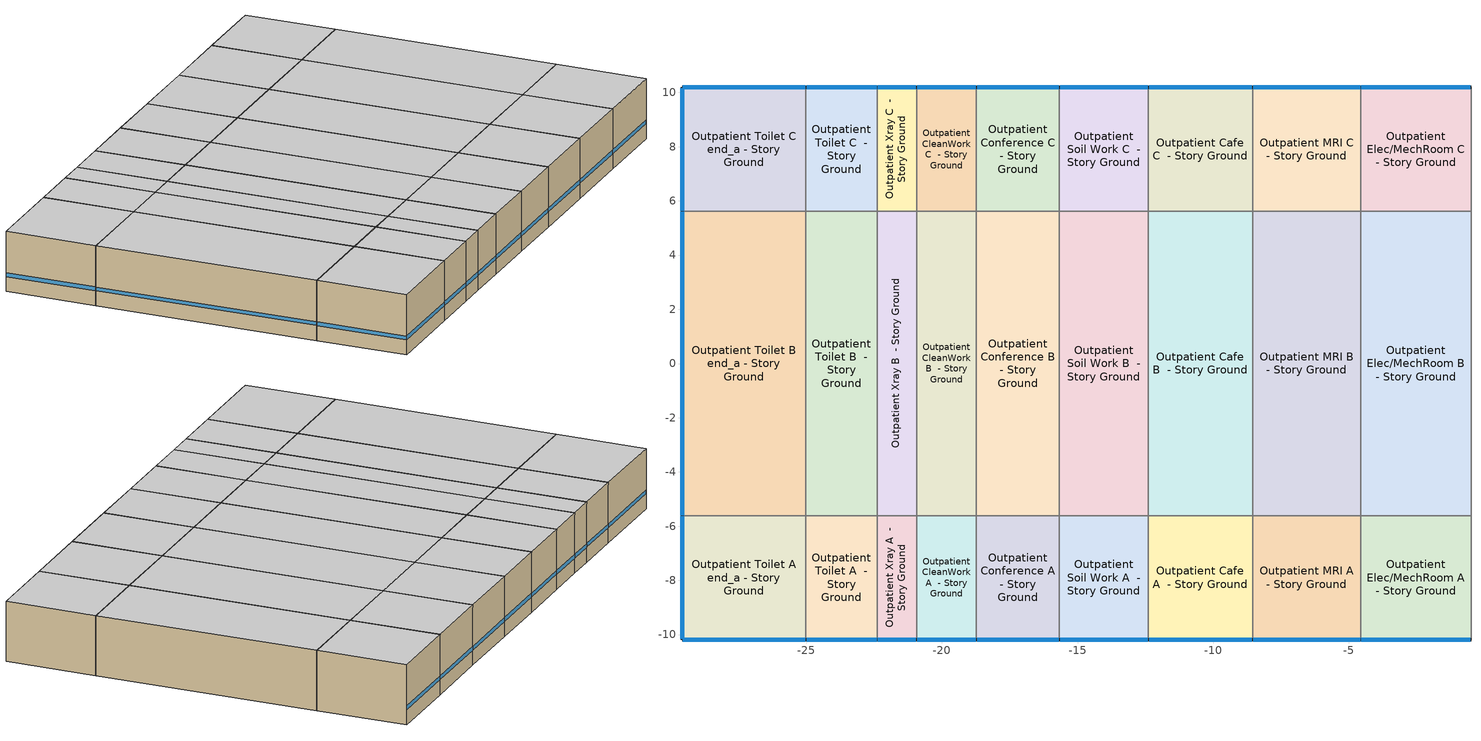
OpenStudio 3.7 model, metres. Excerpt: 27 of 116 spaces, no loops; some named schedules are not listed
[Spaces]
Outpatient Toilet A end_a - Story Ground
 floor ground (Foundation F 126 Perim 914 Area 209): -29.59,-10.19 -29.59,-5.62 -25.02,-5.62 -25.02,-10.19 z0
 wall outside: -29.59,-5.62 -29.59,-10.19 -25.02,-10.19 z0:3.05
 wall to Outpatient Toilet B end_a - Story Ground: -25.02,-5.62 -29.59,-5.62 z0:3.05
 wall to Outpatient Toilet A  - Story Ground: -25.02,-10.19 -25.02,-5.62 z0:3.05
 window (Window U-0.5 SHGC 0.27): -29.57,-10.19 -25.04,-10.19 / -29.59,-5.64 -29.59,-10.16 z0.76:0.95
 ceiling adiabatic (Typical Interior Ceiling): -25.02,-10.19 -25.02,-5.62 -29.59,-5.62 -29.59,-10.19 z3.05
Outpatient Toilet B end_a - Story Ground
 floor ground (Foundation F 126 Perim 1123 Area 5135): -29.59,-5.62 -29.59,5.62 -25.02,5.62 -25.02,-5.62 z0
 wall outside: -29.59,5.62 -29.59,-5.62 z0:3.05
 wall to Outpatient Toilet C end_a - Story Ground: -25.02,5.62 -29.59,5.62 z0:3.05
 wall to Outpatient Toilet B  - Story Ground: -25.02,-5.62 -25.02,5.62 z0:3.05
 window (Window U-0.5 SHGC 0.27): -29.59,5.59 -29.59,-5.59 z0.76:0.95
 ceiling adiabatic (Typical Interior Ceiling): -25.02,-5.62 -25.02,5.62 -29.59,5.62 -29.59,-5.62 z3.05
Outpatient Toilet C end_a - Story Ground
 floor ground (Foundation F 126 Perim 914 Area 209): -29.59,5.62 -29.59,10.19 -25.02,10.19 -25.02,5.62 z0
 wall outside: -25.02,10.19 -29.59,10.19 -29.59,5.62 z0:3.05
 wall to Outpatient Toilet C  - Story Ground: -25.02,5.62 -25.02,10.19 z0:3.05
 window (Window U-0.5 SHGC 0.27): -29.59,10.16 -29.59,5.64 / -25.04,10.19 -29.57,10.19 z0.76:0.95
 ceiling adiabatic (Typical Interior Ceiling): -25.02,5.62 -25.02,10.19 -29.59,10.19 -29.59,5.62 z3.05
Outpatient Toilet A  - Story Ground
 floor ground (Foundation F 126 Perim 263 Area 1202): -25.02,-10.19 -25.02,-5.62 -22.39,-5.62 -22.39,-10.19 z0
 wall outside: -25.02,-10.19 -22.39,-10.19 z0:3.05
 wall to Outpatient Toilet B  - Story Ground: -22.39,-5.62 -25.02,-5.62 z0:3.05
 wall to Outpatient Xray A  - Story Ground: -22.39,-10.19 -22.39,-5.62 z0:3.05
 window (Window U-0.5 SHGC 0.27): -24.99,-10.19 -22.41,-10.19 z0.76:0.95
 ceiling adiabatic (Typical Interior Ceiling): -22.39,-10.19 -22.39,-5.62 -25.02,-5.62 -25.02,-10.19 z3.05
Outpatient Toilet B  - Story Ground
 floor ground (Foundation F 126 Perim 0 Area 2953): -25.02,-5.62 -25.02,5.62 -22.39,5.62 -22.39,-5.62 z0
 wall to Outpatient Toilet C  - Story Ground: -22.39,5.62 -25.02,5.62 z0:3.05
 wall to Outpatient Xray B  - Story Ground: -22.39,-5.62 -22.39,5.62 z0:3.05
 ceiling adiabatic (Typical Interior Ceiling): -22.39,-5.62 -22.39,5.62 -25.02,5.62 -25.02,-5.62 z3.05
Outpatient Toilet C  - Story Ground
 floor ground (Foundation F 126 Perim 263 Area 1202): -25.02,5.62 -25.02,10.19 -22.39,10.19 -22.39,5.62 z0
 wall outside: -22.39,10.19 -25.02,10.19 z0:3.05
 wall to Outpatient Xray C  - Story Ground: -22.39,5.62 -22.39,10.19 z0:3.05
 window (Window U-0.5 SHGC 0.27): -22.41,10.19 -24.99,10.19 z0.76:0.95
 ceiling adiabatic (Typical Interior Ceiling): -22.39,5.62 -22.39,10.19 -25.02,10.19 -25.02,5.62 z3.05
Outpatient Xray A  - Story Ground
 floor ground (Foundation F 126 Perim 146 Area 665): -22.39,-10.19 -22.39,-5.62 -20.93,-5.62 -20.93,-10.19 z0
 wall outside: -22.39,-10.19 -20.93,-10.19 z0:3.05
 wall to Outpatient Xray B  - Story Ground: -20.93,-5.62 -22.39,-5.62 z0:3.05
 wall to Outpatient CleanWork A  - Story Ground: -20.93,-10.19 -20.93,-5.62 z0:3.05
 window (Window U-0.5 SHGC 0.27): -22.36,-10.19 -20.96,-10.19 z0.76:0.95
 ceiling adiabatic (Typical Interior Ceiling): -20.93,-10.19 -20.93,-5.62 -22.39,-5.62 -22.39,-10.19 z3.05
Outpatient Xray B  - Story Ground
 floor ground (Foundation F 126 Perim 0 Area 1634): -22.39,-5.62 -22.39,5.62 -20.93,5.62 -20.93,-5.62 z0
 wall to Outpatient Xray C  - Story Ground: -20.93,5.62 -22.39,5.62 z0:3.05
 wall to Outpatient CleanWork B  - Story Ground: -20.93,-5.62 -20.93,5.62 z0:3.05
 ceiling adiabatic (Typical Interior Ceiling): -20.93,-5.62 -20.93,5.62 -22.39,5.62 -22.39,-5.62 z3.05
Outpatient Xray C  - Story Ground
 floor ground (Foundation F 126 Perim 146 Area 665): -22.39,5.62 -22.39,10.19 -20.93,10.19 -20.93,5.62 z0
 wall outside: -20.93,10.19 -22.39,10.19 z0:3.05
 wall to Outpatient CleanWork C  - Story Ground: -20.93,5.62 -20.93,10.19 z0:3.05
 window (Window U-0.5 SHGC 0.27): -20.96,10.19 -22.36,10.19 z0.76:0.95
 ceiling adiabatic (Typical Interior Ceiling): -20.93,5.62 -20.93,10.19 -22.39,10.19 -22.39,5.62 z3.05
Outpatient CleanWork A  - Story Ground
 floor ground (Foundation F 126 Perim 22 Area 1007): -20.93,-10.19 -20.93,-5.62 -18.73,-5.62 -18.73,-10.19 z0
 wall outside: -20.93,-10.19 -18.73,-10.19 z0:3.05
 wall to Outpatient CleanWork B  - Story Ground: -18.73,-5.62 -20.93,-5.62 z0:3.05
 wall to Outpatient Conference A  - Story Ground: -18.73,-10.19 -18.73,-5.62 z0:3.05
 window (Window U-0.5 SHGC 0.27): -20.91,-10.19 -18.76,-10.19 z0.76:0.95
 ceiling adiabatic (Typical Interior Ceiling): -18.73,-10.19 -18.73,-5.62 -20.93,-5.62 -20.93,-10.19 z3.05
Outpatient CleanWork B  - Story Ground
 floor ground (Foundation F 126 Perim 0 Area 2473): -20.93,-5.62 -20.93,5.62 -18.73,5.62 -18.73,-5.62 z0
 wall to Outpatient CleanWork C  - Story Ground: -18.73,5.62 -20.93,5.62 z0:3.05
 wall to Outpatient Conference B  - Story Ground: -18.73,-5.62 -18.73,5.62 z0:3.05
 ceiling adiabatic (Typical Interior Ceiling): -18.73,-5.62 -18.73,5.62 -20.93,5.62 -20.93,-5.62 z3.05
Outpatient CleanWork C  - Story Ground
 floor ground (Foundation F 126 Perim 22 Area 1007): -20.93,5.62 -20.93,10.19 -18.73,10.19 -18.73,5.62 z0
 wall outside: -18.73,10.19 -20.93,10.19 z0:3.05
 wall to Outpatient Conference C  - Story Ground: -18.73,5.62 -18.73,10.19 z0:3.05
 window (Window U-0.5 SHGC 0.27): -18.76,10.19 -20.91,10.19 z0.76:0.95
 ceiling adiabatic (Typical Interior Ceiling): -18.73,5.62 -18.73,10.19 -20.93,10.19 -20.93,5.62 z3.05
Outpatient Conference A  - Story Ground
 floor ground (Foundation F 126 Perim 306 Area 1399): -18.73,-10.19 -18.73,-5.62 -15.67,-5.62 -15.67,-10.19 z0
 wall outside: -18.73,-10.19 -15.67,-10.19 z0:3.05
 wall to Outpatient Conference B  - Story Ground: -15.67,-5.62 -18.73,-5.62 z0:3.05
 wall to Outpatient Soil Work A  - Story Ground: -15.67,-10.19 -15.67,-5.62 z0:3.05
 window (Window U-0.5 SHGC 0.27): -18.71,-10.19 -15.7,-10.19 z0.76:0.95
 ceiling adiabatic (Typical Interior Ceiling): -15.67,-10.19 -15.67,-5.62 -18.73,-5.62 -18.73,-10.19 z3.05
Outpatient Conference B  - Story Ground
 floor ground (Foundation F 126 Perim 0 Area 3436): -18.73,-5.62 -18.73,5.62 -15.67,5.62 -15.67,-5.62 z0
 wall to Outpatient Conference C  - Story Ground: -15.67,5.62 -18.73,5.62 z0:3.05
 wall to Outpatient Soil Work B  - Story Ground: -15.67,-5.62 -15.67,5.62 z0:3.05
 ceiling adiabatic (Typical Interior Ceiling): -15.67,-5.62 -15.67,5.62 -18.73,5.62 -18.73,-5.62 z3.05
Outpatient Conference C  - Story Ground
 floor ground (Foundation F 126 Perim 306 Area 1399): -18.73,5.62 -18.73,10.19 -15.67,10.19 -15.67,5.62 z0
 wall outside: -15.67,10.19 -18.73,10.19 z0:3.05
 wall to Outpatient Soil Work C  - Story Ground: -15.67,5.62 -15.67,10.19 z0:3.05
 window (Window U-0.5 SHGC 0.27): -15.7,10.19 -18.71,10.19 z0.76:0.95
 ceiling adiabatic (Typical Interior Ceiling): -15.67,5.62 -15.67,10.19 -18.73,10.19 -18.73,5.62 z3.05
Outpatient Soil Work A  - Story Ground
 floor ground (Foundation F 126 Perim 328 Area 1501): -15.67,-10.19 -15.67,-5.62 -12.39,-5.62 -12.39,-10.19 z0
 wall outside: -15.67,-10.19 -12.39,-10.19 z0:3.05
 wall to Outpatient Soil Work B  - Story Ground: -12.39,-5.62 -15.67,-5.62 z0:3.05
 wall to Outpatient Cafe A  - Story Ground: -12.39,-10.19 -12.39,-5.62 z0:3.05
 window (Window U-0.5 SHGC 0.27): -15.65,-10.19 -12.41,-10.19 z0.76:0.95
 ceiling adiabatic (Typical Interior Ceiling): -12.39,-10.19 -12.39,-5.62 -15.67,-5.62 -15.67,-10.19 z3.05
Outpatient Soil Work B  - Story Ground
 floor ground (Foundation F 126 Perim 0 Area 3688): -15.67,-5.62 -15.67,5.62 -12.39,5.62 -12.39,-5.62 z0
 wall to Outpatient Soil Work C  - Story Ground: -12.39,5.62 -15.67,5.62 z0:3.05
 wall to Outpatient Cafe B  - Story Ground: -12.39,-5.62 -12.39,5.62 z0:3.05
 ceiling adiabatic (Typical Interior Ceiling): -12.39,-5.62 -12.39,5.62 -15.67,5.62 -15.67,-5.62 z3.05
Outpatient Soil Work C  - Story Ground
 floor ground (Foundation F 126 Perim 328 Area 1501): -15.67,5.62 -15.67,10.19 -12.39,10.19 -12.39,5.62 z0
 wall outside: -12.39,10.19 -15.67,10.19 z0:3.05
 wall to Outpatient Cafe C  - Story Ground: -12.39,5.62 -12.39,10.19 z0:3.05
 window (Window U-0.5 SHGC 0.27): -12.41,10.19 -15.65,10.19 z0.76:0.95
 ceiling adiabatic (Typical Interior Ceiling): -12.39,5.62 -12.39,10.19 -15.67,10.19 -15.67,5.62 z3.05
Outpatient Cafe A  - Story Ground
 floor ground (Foundation F 126 Perim 384 Area 1757): -12.39,-10.19 -12.39,-5.62 -8.54,-5.62 -8.54,-10.19 z0
 wall outside: -12.39,-10.19 -8.54,-10.19 z0:3.05
 wall to Outpatient Cafe B  - Story Ground: -8.54,-5.62 -12.39,-5.62 z0:3.05
 wall to Outpatient MRI A  - Story Ground: -8.54,-10.19 -8.54,-5.62 z0:3.05
 window (Window U-0.5 SHGC 0.27): -12.36,-10.19 -8.57,-10.19 z0.76:0.95
 ceiling adiabatic (Typical Interior Ceiling): -8.54,-10.19 -8.54,-5.62 -12.39,-5.62 -12.39,-10.19 z3.05
Outpatient Cafe B  - Story Ground
 floor ground (Foundation F 126 Perim 0 Area 4316): -12.39,-5.62 -12.39,5.62 -8.54,5.62 -8.54,-5.62 z0
 wall to Outpatient Cafe C  - Story Ground: -8.54,5.62 -12.39,5.62 z0:3.05
 wall to Outpatient MRI B  - Story Ground: -8.54,-5.62 -8.54,5.62 z0:3.05
 ceiling adiabatic (Typical Interior Ceiling): -8.54,-5.62 -8.54,5.62 -12.39,5.62 -12.39,-5.62 z3.05
Outpatient Cafe C  - Story Ground
 floor ground (Foundation F 126 Perim 384 Area 1757): -12.39,5.62 -12.39,10.19 -8.54,10.19 -8.54,5.62 z0
 wall outside: -8.54,10.19 -12.39,10.19 z0:3.05
 wall to Outpatient MRI C  - Story Ground: -8.54,5.62 -8.54,10.19 z0:3.05
 window (Window U-0.5 SHGC 0.27): -8.57,10.19 -12.36,10.19 z0.76:0.95
 ceiling adiabatic (Typical Interior Ceiling): -8.54,5.62 -8.54,10.19 -12.39,10.19 -12.39,5.62 z3.05
Outpatient MRI A  - Story Ground
 floor ground (Foundation F 126 Perim 399 Area 1825): -8.54,-10.19 -8.54,-5.62 -4.55,-5.62 -4.55,-10.19 z0
 wall outside: -8.54,-10.19 -4.55,-10.19 z0:3.05
 wall to Outpatient MRI B  - Story Ground: -4.55,-5.62 -8.54,-5.62 z0:3.05
 wall to Outpatient Elec/MechRoom A  - Story Ground: -4.55,-10.19 -4.55,-5.62 z0:3.05
 window (Window U-0.5 SHGC 0.27): -8.52,-10.19 -4.58,-10.19 z0.76:0.95
 ceiling adiabatic (Typical Interior Ceiling): -4.55,-10.19 -4.55,-5.62 -8.54,-5.62 -8.54,-10.19 z3.05
Outpatient MRI B  - Story Ground
 floor ground (Foundation F 126 Perim 0 Area 4484): -8.54,-5.62 -8.54,5.62 -4.55,5.62 -4.55,-5.62 z0
 wall to Outpatient MRI C  - Story Ground: -4.55,5.62 -8.54,5.62 z0:3.05
 wall to Outpatient Elec/MechRoom B  - Story Ground: -4.55,-5.62 -4.55,5.62 z0:3.05
 ceiling adiabatic (Typical Interior Ceiling): -4.55,-5.62 -4.55,5.62 -8.54,5.62 -8.54,-5.62 z3.05
Outpatient MRI C  - Story Ground
 floor ground (Foundation F 126 Perim 399 Area 1825): -8.54,5.62 -8.54,10.19 -4.55,10.19 -4.55,5.62 z0
 wall outside: -4.55,10.19 -8.54,10.19 z0:3.05
 wall to Outpatient Elec/MechRoom C  - Story Ground: -4.55,5.62 -4.55,10.19 z0:3.05
 window (Window U-0.5 SHGC 0.27): -4.58,10.19 -8.52,10.19 z0.76:0.95
 ceiling adiabatic (Typical Interior Ceiling): -4.55,5.62 -4.55,10.19 -8.54,10.19 -8.54,5.62 z3.05
Outpatient Elec/MechRoom A  - Story Ground
 floor ground (Foundation F 126 Perim 407 Area 186): -4.55,-10.19 -4.55,-5.62 -0.48,-5.62 -0.48,-10.19 z0
 wall outside: -4.55,-10.19 -0.48,-10.19 z0:3.05
 wall to Outpatient Elec/MechRoom B  - Story Ground: -0.48,-5.62 -4.55,-5.62 z0:3.05
 wall to Outpatient PreOp A  - Story Ground: -0.48,-10.19 -0.48,-5.62 z0:3.05
 window (Window U-0.5 SHGC 0.27): -4.53,-10.19 -0.51,-10.19 z0.76:0.95
 ceiling adiabatic (Typical Interior Ceiling): -0.48,-10.19 -0.48,-5.62 -4.55,-5.62 -4.55,-10.19 z3.05
Outpatient Elec/MechRoom B  - Story Ground
 floor ground (Foundation F 126 Perim 0 Area 4568): -4.55,-5.62 -4.55,5.62 -0.48,5.62 -0.48,-5.62 z0
 wall to Outpatient Elec/MechRoom C  - Story Ground: -0.48,5.62 -4.55,5.62 z0:3.05
 wall to Outpatient PreOp B  - Story Ground: -0.48,-5.62 -0.48,5.62 z0:3.05
 ceiling adiabatic (Typical Interior Ceiling): -0.48,-5.62 -0.48,5.62 -4.55,5.62 -4.55,-5.62 z3.05
Outpatient Elec/MechRoom C  - Story Ground
 floor ground (Foundation F 126 Perim 407 Area 186): -4.55,5.62 -4.55,10.19 -0.48,10.19 -0.48,5.62 z0
 wall outside: -0.48,10.19 -4.55,10.19 z0:3.05
 wall to Outpatient PreOp C  - Story Ground: -0.48,5.62 -0.48,10.19 z0:3.05
 window (Window U-0.5 SHGC 0.27): -0.51,10.19 -4.53,10.19 z0.76:0.95
 ceiling adiabatic (Typical Interior Ceiling): -0.48,5.62 -0.48,10.19 -4.55,10.19 -4.55,5.62 z3.05
[Site]
Northeast Philadelph: Latitude {deg}=40.08; Longitude {deg}=-75.01; Time Zone {hr}=-5; Elevation {m}=36; Terrain=City
[Site:WaterMainsTemperature]
Calculation Method=Correlation; Annual Average Outdoor Air Temperature {C}=14.165; Maximum Difference In Monthly Average Outdoor Air Temperatures {deltaC}=25.99
[SizingPeriod:DesignDay] Daily Dry-Bulb Temperature Range {deltaC}=10.2; Barometric Pressure {Pa}=100893; Wind Speed {m/s}=4.3; Wind Direction {deg}=280; Rain Indicator=No; Snow Indicator=No; Day of Month=21; Month=7; Day Type=SummerDesignDay; Daylight Saving Time Indicator=No; Dry-Bulb Temperature Range Modifier Type=DefaultMultipliers; Solar Model Indicator=ASHRAETau; ASHRAE Clear Sky Optical Depth for Beam Irradiance=0.453; ASHRAE Clear Sky Optical Depth for Diffuse Irradiance=2.129
Name | Maximum Dry-Bulb Temperature {C} | Humidity Condition Type | Wetbulb or DewPoint at Maximum Dry-Bulb {C}
Northeast Philadelph Ann Clg .4% Condns DB=>MWB 1 | 34 | Wetbulb | 24.1
Northeast Philadelph Ann Clg .4% Condns WB=>MDB 1 | 31.5 | Wetbulb | 25.8
Northeast Philadelph Ann Clg 1% Condns DB=>MWB 1 | 32.6 | Wetbulb | 23.4
Northeast Philadelph Ann Clg 2% Condns DP=>MDB 1 | 26.8 | Dewpoint | 22.5
[ClimateZones]
Climate Zone Institution Name 1=ASHRAE; Climate Zone Document Name 1=ANSI/ASHRAE Standard 169; Climate Zone Document Year 1=2006; Climate Zone Value 1=ASHRAE 169-2013-4A; Climate Zone Institution Name 2=CEC; Climate Zone Document Name 2=California Climate Zone Descriptions; Climate Zone Document Year 2=1995
[Building]
ComStock 90.1-2004|Outpatient: North Axis {deg}=45; Default Construction Set=ComStock 90.1-2004 - Outpatient - ASHRAE 169-2013-4A; Default Schedule Set=Building Default Schedule Set; Standards Building Type=Outpatient
[Site:GroundTemperature:FCfactorMethod]
January Ground Temperature {C}=14; February Ground Temperature {C}=7.3; March Ground Temperature {C}=3.3; April Ground Temperature {C}=1.2; May Ground Temperature {C}=-0.2; June Ground Temperature {C}=5.6; July Ground Temperature {C}=10.9; August Ground Temperature {C}=16.1; September Ground Temperature {C}=21.7; October Ground Temperature {C}=25; November Ground Temperature {C}=24.8; December Ground Temperature {C}=19.9
[Construction:FfactorGroundFloor] F-Factor {W/m-K}=1.26344
Name | Area {m2} | PerimeterExposed {m}
Foundation F 126 Perim 22 Area 1007 | 10.0681 | 2.20212
Foundation F 126 Perim 407 Area 186 | 18.5954 | 4.06724
Foundation F 126 Perim 399 Area 1825 | 18.2542 | 3.99262
Foundation F 126 Perim 0 Area 4484 | 44.8387 | 0
Foundation F 126 Perim 384 Area 1757 | 17.5718 | 3.84336
Foundation F 126 Perim 306 Area 1399 | 13.9892 | 3.05976
Foundation F 126 Perim 0 Area 3688 | 36.8767 | 0
Foundation F 126 Perim 0 Area 4568 | 45.6768 | 0
Foundation F 126 Perim 914 Area 209 | 20.9032 | 9.144
Foundation F 126 Perim 1123 Area 5135 | 51.3454 | 11.2304
Foundation F 126 Perim 0 Area 2953 | 29.5319 | 0
Foundation F 126 Perim 263 Area 1202 | 12.0227 | 2.62963
Foundation F 126 Perim 0 Area 1634 | 16.3431 | 0
Foundation F 126 Perim 328 Area 1501 | 15.0128 | 3.28365
Foundation F 126 Perim 146 Area 665 | 6.65341 | 1.45525
Foundation F 126 Perim 0 Area 4316 | 43.1625 | 0
Foundation F 126 Perim 0 Area 3436 | 34.3624 | 0
Foundation F 126 Perim 0 Area 2473 | 24.7307 | 0
[DefaultConstructionSet]
ComStock 90.1-2004 - Outpatient - ASHRAE 169-2013-4A: Default Exterior Surface Constructions=Default Surface Constructions 1; Default Interior Surface Constructions=Default Surface Constructions 2; Default Ground Contact Surface Constructions=Default Surface Constructions 3; Default Exterior SubSurface Constructions=Default Sub Surface Constructions 1; Default Interior SubSurface Constructions=Default Sub Surface Constructions 2; Interior Partition Construction=Typical Interior Partition
[DefaultSurfaceConstructions]
Name | Floor Construction | Wall Construction | Roof Ceiling Construction
Default Surface Constructions 1 | Typical Insulated Exterior Mass Floor R-9.35 | Typical Insulated Exterior Mass Wall R-6.62 | Typical IEAD Roof R-15.87
Default Surface Constructions 2 | Typical Interior Floor | Typical Interior Wall | Typical Interior Ceiling
Default Surface Constructions 3 | Typical Insulated Carpeted 6in Slab Floor | Typical Insulated Basement Mass Wall
[Construction]
Typical Insulated Exterior Mass Floor R-9.35: Typical Insulation R-6.78, 4 in. Normalweight Concrete Floor, Typical Carpet Pad
Typical IEAD Roof R-15.87: Roof Membrane, Typical Insulation R-14.76, Metal Roof Surface
Typical Interior Floor: 100mm Normalweight concrete floor, CP02 CARPET PAD
Typical Interior Wall: G01 13mm gypsum board, G01 13mm gypsum board
Typical Interior Ceiling: CP02 CARPET PAD, 100mm Normalweight concrete floor
Typical Insulated Carpeted 6in Slab Floor: 6 in. Normalweight Concrete Floor, Typical Carpet Pad
Typical Insulated Basement Mass Wall: 8 in. Concrete Block Basement Wall
U 0.57 SHGC 0.39 Dbl Ref-D Clr 6mm/6mm Air: REF D CLEAR 6MM, AIR 6MM, CLEAR 6MM
Typical Insulated Metal Door R-1.43: F08 Metal surface, Typical Insulation R-0.58
Typical Overhead Door R-0.86: Typical Insulation R-0.01
U 1.17 SHGC 0.49 Simple Glazing Skylight U-1.17 SHGC 0.39: U 1.17 SHGC 0.49 Simple Glazing U-1.17 SHGC 0.39
Typical Interior Window: Clear 3mm
Typical Interior Door; Typical Interior Partition: G05 25mm wood
Typical Insulated Exterior Mass Wall R-6.62: 1IN Stucco, 8IN CONCRETE HW RefBldg, Typical Insulation R-4.23, 1/2IN Gypsum
InteriorFurnishings 1: Std Wood 6inch 1
Window U-0.5 SHGC 0.27: Simple Glazing Double - LowE - Tinted/Reflective - Thermally Broken Aluminum
[Material:NoMass] Roughness=Smooth; Thermal Absorptance=0.9; Solar Absorptance=0.7
Name | Thermal Resistance {m2-K/W} | Visible Absorptance
Typical Insulation R-6.78 | 1.19347 | 0.7
Typical Carpet Pad; CP02 CARPET PAD | 0.21648 | 0.8
Typical Insulation R-14.76 | 2.59864 | 0.7
Typical Insulation R-0.58 | 0.101875 | 0.7
Typical Insulation R-0.01 | 0.001 | 0.7
Typical Insulation R-4.23 | 0.745657 | 0.7
[Material] Thermal Absorptance=0.9
Name | Roughness | Thickness {m} | Conductivity {W/m-K} | Density {kg/m3} | Specific Heat {J/kg-K} | Solar Absorptance | Visible Absorptance
4 in. Normalweight Concrete Floor | MediumRough | 0.1016 | 2.31 | 2322 | 832 | 0.7 | 0.7
Roof Membrane | VeryRough | 0.0095 | 0.16 | 1121.29 | 1460 | 0.7 | 0.7
Metal Roof Surface; F08 Metal surface | Smooth | 0.0008 | 45.28 | 7824 | 500 | 0.7 | 0.7
100mm Normalweight concrete floor | MediumRough | 0.1016 | 2.31045 | 2322 | 832.557 | 0.7 | 0.7
G01 13mm gypsum board | Smooth | 0.0127 | 0.160031 | 800.001 | 1090.73 | 0.7 | 0.5
6 in. Normalweight Concrete Floor | MediumRough | 0.1524 | 2.31 | 2322 | 832 | 0.7 | 0.7
8 in. Concrete Block Basement Wall | MediumRough | 0.2032 | 1.326 | 1842 | 912 | 0.7 | 0.7
G05 25mm wood | MediumSmooth | 0.0254 | 0.15 | 608 | 1630 | 0.5 | 0.5
1IN Stucco | Smooth | 0.0253 | 0.6918 | 1858 | 837 | 0.7 | 0.92
8IN CONCRETE HW RefBldg | Rough | 0.2032 | 1.311 | 2240 | 836.8 | 0.7 | 0.7
1/2IN Gypsum | Smooth | 0.0127 | 0.16 | 784.9 | 830 | 0.4 | 0.4
Std Wood 6inch 1 | MediumSmooth | 0.15 | 0.12 | 540 | 1210 | 0.7 | 0.7
[DefaultSubSurfaceConstructions]
Name | Fixed Window Construction | Operable Window Construction | Door Construction | Glass Door Construction | Overhead Door Construction | Skylight Construction | Tubular Daylight Dome Construction | Tubular Daylight Diffuser Construction
Default Sub Surface Constructions 1 | U 0.57 SHGC 0.39 Dbl Ref-D Clr 6mm/6mm Air | U 0.57 SHGC 0.39 Dbl Ref-D Clr 6mm/6mm Air | Typical Insulated Metal Door R-1.43 | U 0.57 SHGC 0.39 Dbl Ref-D Clr 6mm/6mm Air | Typical Overhead Door R-0.86 | U 1.17 SHGC 0.49 Simple Glazing Skylight U-1.17 SHGC 0.39 | Typical Interior Window | Typical Interior Window
Default Sub Surface Constructions 2 | Typical Interior Window | Typical Interior Window | Typical Interior Door
[WindowMaterial:Glazing] Optical Data Type=SpectralAverage; Infrared Transmittance at Normal Incidence=0; Front Side Infrared Hemispherical Emissivity=0.84; Conductivity {W/m-K}=0.9; Dirt Correction Factor for Solar and Visible Transmittance=1; Solar Diffusing=No
Name | Thickness {m} | Solar Transmittance at Normal Incidence | Front Side Solar Reflectance at Normal Incidence | Back Side Solar Reflectance at Normal Incidence | Visible Transmittance at Normal Incidence | Front Side Visible Reflectance at Normal Incidence | Back Side Visible Reflectance at Normal Incidence | Back Side Infrared Hemispherical Emissivity
REF D CLEAR 6MM | 0.006 | 0.429 | 0.308 | 0.379 | 0.334 | 0.453 | 0.505 | 0.82
CLEAR 6MM | 0.006 | 0.775 | 0.071 | 0.071 | 0.881 | 0.08 | 0.08 | 0.84
Clear 3mm | 0.003 | 0.837 | 0.075 | 0.075 | 0.898 | 0.081 | 0.081 | 0.84
[WindowMaterial:Gas]
AIR 6MM: Gas Type=Air; Thickness {m}=0.0063
[WindowMaterial:SimpleGlazingSystem]
Name | U-Factor {W/m2-K} | Solar Heat Gain Coefficient | Visible Transmittance
U 1.17 SHGC 0.49 Simple Glazing U-1.17 SHGC 0.39 | 6.64357 | 0.39 | 0.38
Simple Glazing Double - LowE - Tinted/Reflective - Thermally Broken Aluminum | 2.81642 | 0.266 | 0.359
[SpaceType] Standards Building Type=Outpatient
Name | Default Schedule Set | Design Specification Outdoor Air Object | Standards Space Type
Outpatient CleanWork - ComStock 90.1-2004 | Outpatient CleanWork Schedule Set | Outpatient CleanWork Ventilation | CleanWork
Outpatient Conference - ComStock 90.1-2004 | Outpatient Conference Schedule Set | Outpatient Conference Ventilation | Conference
Outpatient Soil Work - ComStock 90.1-2004 | Outpatient Soil Work Schedule Set | Outpatient Soil Work Ventilation | Soil Work
Outpatient Cafe - ComStock 90.1-2004 | Outpatient Cafe Schedule Set | Outpatient Cafe Ventilation | Cafe
Outpatient MRI - ComStock 90.1-2004 | Outpatient MRI Schedule Set | Outpatient MRI Ventilation | MRI
Outpatient Elec/MechRoom - ComStock 90.1-2004 | Outpatient Elec/MechRoom Schedule Set | Outpatient Elec/MechRoom Ventilation | Elec/MechRoom
Outpatient Toilet - ComStock 90.1-2004 | Outpatient Toilet Schedule Set | Outpatient Toilet Ventilation | Toilet
Outpatient Xray - ComStock 90.1-2004 | Outpatient Xray Schedule Set | Outpatient Xray Ventilation | Xray
[BuildingStory]
Story Ground: Nominal Z Coordinate {m}=0; Nominal Floor to Floor Height {m}=3.048
[Space] Building Story=Story Ground
Name | Space Type | Thermal Zone
Outpatient Toilet A end_a - Story Ground | Outpatient Toilet - ComStock 90.1-2004 | Zone Outpatient Toilet A end_a - Story Ground
Outpatient Toilet B end_a - Story Ground | Outpatient Toilet - ComStock 90.1-2004 | Zone Outpatient Toilet B end_a - Story Ground
Outpatient Toilet C end_a - Story Ground | Outpatient Toilet - ComStock 90.1-2004 | Zone Outpatient Toilet C end_a - Story Ground
Outpatient Toilet A  - Story Ground | Outpatient Toilet - ComStock 90.1-2004 | Zone Outpatient Toilet A  - Story Ground
Outpatient Toilet B  - Story Ground | Outpatient Toilet - ComStock 90.1-2004 | Zone Outpatient Toilet B  - Story Ground
Outpatient Toilet C  - Story Ground | Outpatient Toilet - ComStock 90.1-2004 | Zone Outpatient Toilet C  - Story Ground
Outpatient Xray A  - Story Ground | Outpatient Xray - ComStock 90.1-2004 | Zone Outpatient Xray A  - Story Ground
Outpatient Xray B  - Story Ground | Outpatient Xray - ComStock 90.1-2004 | Zone Outpatient Xray B  - Story Ground
Outpatient Xray C  - Story Ground | Outpatient Xray - ComStock 90.1-2004 | Zone Outpatient Xray C  - Story Ground
Outpatient CleanWork A  - Story Ground | Outpatient CleanWork - ComStock 90.1-2004 | Zone Outpatient CleanWork A  - Story Ground
Outpatient CleanWork B  - Story Ground | Outpatient CleanWork - ComStock 90.1-2004 | Zone Outpatient CleanWork B  - Story Ground
Outpatient CleanWork C  - Story Ground | Outpatient CleanWork - ComStock 90.1-2004 | Zone Outpatient CleanWork C  - Story Ground
Outpatient Conference A  - Story Ground | Outpatient Conference - ComStock 90.1-2004 | Zone Outpatient Conference A  - Story Ground
Outpatient Conference B  - Story Ground | Outpatient Conference - ComStock 90.1-2004 | Zone Outpatient Conference B  - Story Ground
Outpatient Conference C  - Story Ground | Outpatient Conference - ComStock 90.1-2004 | Zone Outpatient Conference C  - Story Ground
Outpatient Soil Work A  - Story Ground | Outpatient Soil Work - ComStock 90.1-2004 | Zone Outpatient Soil Work A  - Story Ground
Outpatient Soil Work B  - Story Ground | Outpatient Soil Work - ComStock 90.1-2004 | Zone Outpatient Soil Work B  - Story Ground
Outpatient Soil Work C  - Story Ground | Outpatient Soil Work - ComStock 90.1-2004 | Zone Outpatient Soil Work C  - Story Ground
Outpatient Cafe A  - Story Ground | Outpatient Cafe - ComStock 90.1-2004 | Zone Outpatient Cafe A  - Story Ground
Outpatient Cafe B  - Story Ground | Outpatient Cafe - ComStock 90.1-2004 | Zone Outpatient Cafe B  - Story Ground
Outpatient Cafe C  - Story Ground | Outpatient Cafe - ComStock 90.1-2004 | Zone Outpatient Cafe C  - Story Ground
Outpatient MRI A  - Story Ground | Outpatient MRI - ComStock 90.1-2004 | Zone Outpatient MRI A  - Story Ground
Outpatient MRI B  - Story Ground | Outpatient MRI - ComStock 90.1-2004 | Zone Outpatient MRI B  - Story Ground
Outpatient MRI C  - Story Ground | Outpatient MRI - ComStock 90.1-2004 | Zone Outpatient MRI C  - Story Ground
Outpatient Elec/MechRoom A  - Story Ground | Outpatient Elec/MechRoom - ComStock 90.1-2004 | Zone Outpatient Elec/MechRoom A  - Story Ground
Outpatient Elec/MechRoom B  - Story Ground | Outpatient Elec/MechRoom - ComStock 90.1-2004 | Zone Outpatient Elec/MechRoom B  - Story Ground
Outpatient Elec/MechRoom C  - Story Ground | Outpatient Elec/MechRoom - ComStock 90.1-2004 | Zone Outpatient Elec/MechRoom C  - Story Ground
[ThermalZone] Multiplier=1; Use Ideal Air Loads=No
Name | Thermostat
Zone Outpatient Toilet A end_a - Story Ground | Outpatient Toilet - ComStock 90.1-2004 Thermostat 1
Zone Outpatient Toilet B end_a - Story Ground | Outpatient Toilet - ComStock 90.1-2004 Thermostat 3
Zone Outpatient Toilet C end_a - Story Ground | Outpatient Toilet - ComStock 90.1-2004 Thermostat 5
Zone Outpatient Toilet A  - Story Ground | Outpatient Toilet - ComStock 90.1-2004 Thermostat
Zone Outpatient Toilet B  - Story Ground | Outpatient Toilet - ComStock 90.1-2004 Thermostat 2
Zone Outpatient Toilet C  - Story Ground | Outpatient Toilet - ComStock 90.1-2004 Thermostat 4
Zone Outpatient Xray A  - Story Ground | Outpatient Xray - ComStock 90.1-2004 Thermostat 1
Zone Outpatient Xray B  - Story Ground | Outpatient Xray - ComStock 90.1-2004 Thermostat 2
Zone Outpatient Xray C  - Story Ground | Outpatient Xray - ComStock 90.1-2004 Thermostat 3
Zone Outpatient CleanWork A  - Story Ground | Outpatient CleanWork - ComStock 90.1-2004 Thermostat 1
Zone Outpatient CleanWork B  - Story Ground | Outpatient CleanWork - ComStock 90.1-2004 Thermostat 2
Zone Outpatient CleanWork C  - Story Ground | Outpatient CleanWork - ComStock 90.1-2004 Thermostat 3
Zone Outpatient Conference A  - Story Ground | Outpatient Conference - ComStock 90.1-2004 Thermostat
Zone Outpatient Conference B  - Story Ground | Outpatient Conference - ComStock 90.1-2004 Thermostat 1
Zone Outpatient Conference C  - Story Ground | Outpatient Conference - ComStock 90.1-2004 Thermostat 2
Zone Outpatient Soil Work A  - Story Ground | Outpatient Soil Work - ComStock 90.1-2004 Thermostat
Zone Outpatient Soil Work B  - Story Ground | Outpatient Soil Work - ComStock 90.1-2004 Thermostat 1
Zone Outpatient Soil Work C  - Story Ground | Outpatient Soil Work - ComStock 90.1-2004 Thermostat 2
Zone Outpatient Cafe A  - Story Ground | Outpatient Cafe - ComStock 90.1-2004 Thermostat
Zone Outpatient Cafe B  - Story Ground | Outpatient Cafe - ComStock 90.1-2004 Thermostat 1
Zone Outpatient Cafe C  - Story Ground | Outpatient Cafe - ComStock 90.1-2004 Thermostat 2
Zone Outpatient MRI A  - Story Ground | Outpatient MRI - ComStock 90.1-2004 Thermostat
Zone Outpatient MRI B  - Story Ground | Outpatient MRI - ComStock 90.1-2004 Thermostat 1
Zone Outpatient MRI C  - Story Ground | Outpatient MRI - ComStock 90.1-2004 Thermostat 2
Zone Outpatient Elec/MechRoom A  - Story Ground | Outpatient Elec/MechRoom - ComStock 90.1-2004 Thermostat
Zone Outpatient Elec/MechRoom B  - Story Ground | Outpatient Elec/MechRoom - ComStock 90.1-2004 Thermostat 1
Zone Outpatient Elec/MechRoom C  - Story Ground | Outpatient Elec/MechRoom - ComStock 90.1-2004 Thermostat 2
[People:Definition] Number of People Calculation Method=People/Area; Fraction Radiant=0.3
Name | People per Space Floor Area {person/m2}
Outpatient Cafe People Definition | 1.07521
Outpatient CleanWork People Definition; Outpatient MRI People Definition; Outpatient Soil Work People Definition; Outpatient Xray People Definition | 0.215493
Outpatient Conference People Definition | 0.537657
[People] Work Efficiency Schedule=Work Efficiency Schedule; Clothing Insulation Schedule=Clothing Schedule; Air Velocity Schedule=Air Velocity Schedule; Multiplier=1
Name | People Definition | Space or SpaceType
Outpatient Cafe People | Outpatient Cafe People Definition | Outpatient Cafe - ComStock 90.1-2004
Outpatient CleanWork People | Outpatient CleanWork People Definition | Outpatient CleanWork - ComStock 90.1-2004
Outpatient Conference People | Outpatient Conference People Definition | Outpatient Conference - ComStock 90.1-2004
Outpatient MRI People | Outpatient MRI People Definition | Outpatient MRI - ComStock 90.1-2004
Outpatient Soil Work People | Outpatient Soil Work People Definition | Outpatient Soil Work - ComStock 90.1-2004
Outpatient Xray People | Outpatient Xray People Definition | Outpatient Xray - ComStock 90.1-2004
[Lights:Definition] Design Level Calculation Method=Watts/Area; Fraction Visible=0.2; Return Air Fraction=0
Name | Watts per Space Floor Area {W/m2} | Fraction Radiant
Outpatient MRI - ComStock 90.1-2004 General Lights Definition; Outpatient Xray - ComStock 90.1-2004 General Lights Definition | 6.48665 | 0.31
Outpatient Cafe - ComStock 90.1-2004 General Lights Definition | 4.47606 | 0.31
Outpatient Cafe - ComStock 90.1-2004 Task Lights Definition | 1.62436 | 0.125
Outpatient Cafe - ComStock 90.1-2004 Wall Wash Lights Definition | 4.26323 | 0.125
Outpatient Elec/MechRoom - ComStock 90.1-2004 General Lights Definition | 4.99605 | 0.31
Outpatient Elec/MechRoom - ComStock 90.1-2004 Task Lights Definition | 5.1427 | 0.125
Outpatient Soil Work - ComStock 90.1-2004 General Lights Definition; Outpatient CleanWork - ComStock 90.1-2004 General Lights Definition | 3.00501 | 0.31
Outpatient Soil Work - ComStock 90.1-2004 Task Lights Definition; Outpatient CleanWork - ComStock 90.1-2004 Task Lights Definition | 26.7515 | 0.125
Outpatient Toilet - ComStock 90.1-2004 General Lights Definition | 4.2354 | 0.31
Outpatient Toilet - ComStock 90.1-2004 Wall Wash Lights Definition | 3.58146 | 0.125
Outpatient Conference - ComStock 90.1-2004 General Lights Definition | 6.91543 | 0.31
Outpatient Conference - ComStock 90.1-2004 Task Lights Definition | 2.90615 | 0.125
Outpatient Conference - ComStock 90.1-2004 Wall Wash Lights Definition | 4.43789 | 0.125
[ElectricEquipment:Definition] Design Level Calculation Method=Watts/Area; Fraction Latent=0
Name | Watts per Space Floor Area {W/m2} | Fraction Radiant | Fraction Lost
Outpatient Cafe Elec Equip Definition; Outpatient Conference Elec Equip Definition | 10.7639 | 0.5 | 0
Outpatient CleanWork Elec Equip Definition; Outpatient Soil Work Elec Equip Definition | 21.5278 | 0.5 | 0
Outpatient Elec/MechRoom Elec Equip Definition | 53.8196 | 0.5 | 0
Outpatient MRI Elec Equip Definition; Outpatient Xray Elec Equip Definition | 107.639 | 0.5 | 0
Outpatient Toilet Elec Equip Definition | 4.30556 | 0.3 | 0.7
[ElectricEquipment]
Name | Electric Equipment Definition | Space or SpaceType
Outpatient Cafe Elec Equip | Outpatient Cafe Elec Equip Definition | Outpatient Cafe - ComStock 90.1-2004
Outpatient CleanWork Elec Equip | Outpatient CleanWork Elec Equip Definition | Outpatient CleanWork - ComStock 90.1-2004
Outpatient Conference Elec Equip | Outpatient Conference Elec Equip Definition | Outpatient Conference - ComStock 90.1-2004
Outpatient Elec/MechRoom Elec Equip | Outpatient Elec/MechRoom Elec Equip Definition | Outpatient Elec/MechRoom - ComStock 90.1-2004
Outpatient MRI Elec Equip | Outpatient MRI Elec Equip Definition | Outpatient MRI - ComStock 90.1-2004
Outpatient Soil Work Elec Equip | Outpatient Soil Work Elec Equip Definition | Outpatient Soil Work - ComStock 90.1-2004
Outpatient Toilet Elec Equip | Outpatient Toilet Elec Equip Definition | Outpatient Toilet - ComStock 90.1-2004
Outpatient Xray Elec Equip | Outpatient Xray Elec Equip Definition | Outpatient Xray - ComStock 90.1-2004
[DesignSpecification:OutdoorAir]
Name | Outdoor Air Method | Outdoor Air Flow per Person {m3/s-person} | Outdoor Air Flow per Floor Area {m3/s-m2} | Outdoor Air Flow Air Changes per Hour {1/hr}
Outpatient Cafe Ventilation; Outpatient Conference Ventilation | Sum | 0.00943895
Outpatient CleanWork Ventilation; Outpatient MRI Ventilation; Outpatient Soil Work Ventilation; Outpatient Xray Ventilation | Sum |  | 0.001524
Outpatient Elec/MechRoom Ventilation; Outpatient Toilet Ventilation |  | 0 | 0 | 0
[DefaultScheduleSet]
Name | Number of People Schedule | People Activity Level Schedule | Lighting Schedule | Electric Equipment Schedule | Infiltration Schedule | Hours of Operation Schedule
Outpatient Cafe Schedule Set; Outpatient CleanWork Schedule Set; Outpatient Conference Schedule Set; Outpatient MRI Schedule Set; Outpatient Toilet Schedule Set | OutPatientHealthCare BLDG_OCC_SCH | OutPatientHealthCare ACTIVITY_SCH | OutPatientHealthCare BLDG_LIGHT_SCH | OutPatientHealthCare BLDG_EQUIP_SCH_BASE | OutPatientHealthCare INFIL_SCH
Outpatient Elec/MechRoom Schedule Set | OutPatientHealthCare BLDG_OCC_SCH | OutPatientHealthCare ACTIVITY_SCH | OutPatientHealthCare BLDG_LIGHT_STORAGE_SCH | OutPatientHealthCare BLDG_EQUIP_SCH_BASE | OutPatientHealthCare INFIL_SCH
Outpatient Soil Work Schedule Set; Outpatient Xray Schedule Set | OutPatientHealthCare BLDG_OCC_SCH | OutPatientHealthCare ACTIVITY_SCH | OutPatientHealthCare BLDG_LIGHT_EXAM_SCH | OutPatientHealthCare BLDG_EQUIP_SCH_BASE | OutPatientHealthCare INFIL_SCH
Building Default Schedule Set |  |  |  |  |  | Building Hours of Operation NonResidential
[Exterior:Lights:Definition]
Name | Design Level {W}
Parking Areas and Drives Def (W/ft^2) | 0.0414577
Building Facades Def (W/ft^2) | 0.2
Main Entries Def (W/ft) | 30
Other Doors Def (W/ft) | 20
[Exterior:Lights] Control Option=AstronomicalClock
Name | Exterior Lights Definition | Schedule | Multiplier
Parking Areas and Drives | Parking Areas and Drives Def (W/ft^2) | Always On Discrete | 151875
Building Facades | Building Facades Def (W/ft^2) | Schedule Ruleset 1 | 5824.89
Main Entries | Main Entries Def (W/ft) | Always On Discrete | 12
Other Doors | Other Doors Def (W/ft) | Always On Discrete | 31.14
[ThermostatSetpoint:DualSetpoint] Heating Setpoint Temperature Schedule=OutPatientHealthCare HTGSETP_SCH_YES_OPTIMUM; Cooling Setpoint Temperature Schedule=OutPatientHealthCare CLGSETP_SCH_NO_SETBACK
Outpatient Cafe - ComStock 90.1-2004 Thermostat; Outpatient Cafe - ComStock 90.1-2004 Thermostat 1; Outpatient Cafe - ComStock 90.1-2004 Thermostat 2; Outpatient CleanWork - ComStock 90.1-2004 Thermostat 1; Outpatient CleanWork - ComStock 90.1-2004 Thermostat 2; Outpatient CleanWork - ComStock 90.1-2004 Thermostat 3; Outpatient Conference - ComStock 90.1-2004 Thermostat; Outpatient Conference - ComStock 90.1-2004 Thermostat 1; Outpatient Conference - ComStock 90.1-2004 Thermostat 2; Outpatient Elec/MechRoom - ComStock 90.1-2004 Thermostat; Outpatient Elec/MechRoom - ComStock 90.1-2004 Thermostat 1; Outpatient Elec/MechRoom - ComStock 90.1-2004 Thermostat 2; Outpatient MRI - ComStock 90.1-2004 Thermostat; Outpatient MRI - ComStock 90.1-2004 Thermostat 1; Outpatient MRI - ComStock 90.1-2004 Thermostat 2; Outpatient Soil Work - ComStock 90.1-2004 Thermostat; Outpatient Soil Work - ComStock 90.1-2004 Thermostat 1; Outpatient Soil Work - ComStock 90.1-2004 Thermostat 2; Outpatient Toilet - ComStock 90.1-2004 Thermostat; Outpatient Toilet - ComStock 90.1-2004 Thermostat 1; Outpatient Toilet - ComStock 90.1-2004 Thermostat 2; Outpatient Toilet - ComStock 90.1-2004 Thermostat 3; Outpatient Toilet - ComStock 90.1-2004 Thermostat 4; Outpatient Toilet - ComStock 90.1-2004 Thermostat 5; Outpatient Xray - ComStock 90.1-2004 Thermostat 1; Outpatient Xray - ComStock 90.1-2004 Thermostat 2; Outpatient Xray - ComStock 90.1-2004 Thermostat 3
[InternalMass:Definition]
Internal Mass Definition 2: Construction=InteriorFurnishings 1; Design Level Calculation Method=SurfaceArea/Area; Surface Area per Space Floor Area=2
[InternalMass] Internal Mass Definition=Internal Mass Definition 2; Multiplier=1
Name | Space or SpaceType
Outpatient CleanWork C  - Story Ground Mass | Outpatient CleanWork C  - Story Ground
Outpatient Elec/MechRoom C  - Story Ground Mass | Outpatient Elec/MechRoom C  - Story Ground
Outpatient MRI A  - Story Ground Mass | Outpatient MRI A  - Story Ground
Outpatient MRI B  - Story Ground Mass | Outpatient MRI B  - Story Ground
Outpatient Cafe C  - Story Ground Mass | Outpatient Cafe C  - Story Ground
Outpatient Cafe A  - Story Ground Mass | Outpatient Cafe A  - Story Ground
Outpatient Conference C  - Story Ground Mass | Outpatient Conference C  - Story Ground
Outpatient Soil Work B  - Story Ground Mass | Outpatient Soil Work B  - Story Ground
Outpatient Elec/MechRoom A  - Story Ground Mass | Outpatient Elec/MechRoom A  - Story Ground
Outpatient Elec/MechRoom B  - Story Ground Mass | Outpatient Elec/MechRoom B  - Story Ground
Outpatient Toilet A end_a - Story Ground Mass | Outpatient Toilet A end_a - Story Ground
Outpatient Toilet B end_a - Story Ground Mass | Outpatient Toilet B end_a - Story Ground
Outpatient Conference A  - Story Ground Mass | Outpatient Conference A  - Story Ground
Outpatient Toilet B  - Story Ground Mass | Outpatient Toilet B  - Story Ground
Outpatient Toilet C end_a - Story Ground Mass | Outpatient Toilet C end_a - Story Ground
Outpatient CleanWork A  - Story Ground Mass | Outpatient CleanWork A  - Story Ground
Outpatient Toilet A  - Story Ground Mass | Outpatient Toilet A  - Story Ground
Outpatient Xray B  - Story Ground Mass | Outpatient Xray B  - Story Ground
Outpatient MRI C  - Story Ground Mass | Outpatient MRI C  - Story Ground
Outpatient Soil Work A  - Story Ground Mass | Outpatient Soil Work A  - Story Ground
Outpatient Toilet C  - Story Ground Mass | Outpatient Toilet C  - Story Ground
Outpatient Xray C  - Story Ground Mass | Outpatient Xray C  - Story Ground
Outpatient Cafe B  - Story Ground Mass | Outpatient Cafe B  - Story Ground
Outpatient Soil Work C  - Story Ground Mass | Outpatient Soil Work C  - Story Ground
Outpatient Conference B  - Story Ground Mass | Outpatient Conference B  - Story Ground
Outpatient Xray A  - Story Ground Mass | Outpatient Xray A  - Story Ground
Outpatient CleanWork B  - Story Ground Mass | Outpatient CleanWork B  - Story Ground
[Lights] Fraction Replaceable=1
Name | Lights Definition | Space or SpaceType
Outpatient MRI - ComStock 90.1-2004 General Lighting | Outpatient MRI - ComStock 90.1-2004 General Lights Definition | Outpatient MRI - ComStock 90.1-2004
Outpatient Cafe - ComStock 90.1-2004 General Lighting | Outpatient Cafe - ComStock 90.1-2004 General Lights Definition | Outpatient Cafe - ComStock 90.1-2004
Outpatient Cafe - ComStock 90.1-2004 Task Lighting | Outpatient Cafe - ComStock 90.1-2004 Task Lights Definition | Outpatient Cafe - ComStock 90.1-2004
Outpatient Cafe - ComStock 90.1-2004 Wall Wash Lighting | Outpatient Cafe - ComStock 90.1-2004 Wall Wash Lights Definition | Outpatient Cafe - ComStock 90.1-2004
Outpatient Elec/MechRoom - ComStock 90.1-2004 General Lighting | Outpatient Elec/MechRoom - ComStock 90.1-2004 General Lights Definition | Outpatient Elec/MechRoom - ComStock 90.1-2004
Outpatient Elec/MechRoom - ComStock 90.1-2004 Task Lighting | Outpatient Elec/MechRoom - ComStock 90.1-2004 Task Lights Definition | Outpatient Elec/MechRoom - ComStock 90.1-2004
Outpatient Soil Work - ComStock 90.1-2004 General Lighting | Outpatient Soil Work - ComStock 90.1-2004 General Lights Definition | Outpatient Soil Work - ComStock 90.1-2004
Outpatient Soil Work - ComStock 90.1-2004 Task Lighting | Outpatient Soil Work - ComStock 90.1-2004 Task Lights Definition | Outpatient Soil Work - ComStock 90.1-2004
Outpatient Toilet - ComStock 90.1-2004 General Lighting | Outpatient Toilet - ComStock 90.1-2004 General Lights Definition | Outpatient Toilet - ComStock 90.1-2004
Outpatient Toilet - ComStock 90.1-2004 Wall Wash Lighting | Outpatient Toilet - ComStock 90.1-2004 Wall Wash Lights Definition | Outpatient Toilet - ComStock 90.1-2004
Outpatient Conference - ComStock 90.1-2004 General Lighting | Outpatient Conference - ComStock 90.1-2004 General Lights Definition | Outpatient Conference - ComStock 90.1-2004
Outpatient Conference - ComStock 90.1-2004 Task Lighting | Outpatient Conference - ComStock 90.1-2004 Task Lights Definition | Outpatient Conference - ComStock 90.1-2004
Outpatient Conference - ComStock 90.1-2004 Wall Wash Lighting | Outpatient Conference - ComStock 90.1-2004 Wall Wash Lights Definition | Outpatient Conference - ComStock 90.1-2004
Outpatient Xray - ComStock 90.1-2004 General Lighting | Outpatient Xray - ComStock 90.1-2004 General Lights Definition | Outpatient Xray - ComStock 90.1-2004
Outpatient CleanWork - ComStock 90.1-2004 General Lighting | Outpatient CleanWork - ComStock 90.1-2004 General Lights Definition | Outpatient CleanWork - ComStock 90.1-2004
Outpatient CleanWork - ComStock 90.1-2004 Task Lighting | Outpatient CleanWork - ComStock 90.1-2004 Task Lights Definition | Outpatient CleanWork - ComStock 90.1-2004
[SpaceInfiltration:DesignFlowRate] Design Flow Rate Calculation Method=Flow/ExteriorArea; Flow per Exterior Surface Area {m3/s-m2}=0.000413282; Velocity Term Coefficient=0
Name | Space or SpaceType | Schedule | Constant Term Coefficient | Temperature Term Coefficient | Velocity Squared Term Coefficient
Outpatient CleanWork C  - Story Ground HVAC On Infiltration | Outpatient CleanWork C  - Story Ground | Infiltration HVAC On Schedule | -0.0461 | 0.0053 | 0.0311
Outpatient CleanWork C  - Story Ground HVAC Off Infiltration | Outpatient CleanWork C  - Story Ground | Infiltration HVAC Off Schedule | 0 | 0.0174 | 0.0341
Outpatient Elec/MechRoom C  - Story Ground HVAC On Infiltration | Outpatient Elec/MechRoom C  - Story Ground | Infiltration HVAC On Schedule | -0.0461 | 0.0053 | 0.0311
Outpatient Elec/MechRoom C  - Story Ground HVAC Off Infiltration | Outpatient Elec/MechRoom C  - Story Ground | Infiltration HVAC Off Schedule | 0 | 0.0174 | 0.0341
Outpatient MRI A  - Story Ground HVAC On Infiltration | Outpatient MRI A  - Story Ground | Infiltration HVAC On Schedule | -0.0461 | 0.0053 | 0.0311
Outpatient MRI A  - Story Ground HVAC Off Infiltration | Outpatient MRI A  - Story Ground | Infiltration HVAC Off Schedule | 0 | 0.0174 | 0.0341
Outpatient Cafe C  - Story Ground HVAC On Infiltration | Outpatient Cafe C  - Story Ground | Infiltration HVAC On Schedule | -0.0461 | 0.0053 | 0.0311
Outpatient Cafe C  - Story Ground HVAC Off Infiltration | Outpatient Cafe C  - Story Ground | Infiltration HVAC Off Schedule | 0 | 0.0174 | 0.0341
Outpatient Cafe A  - Story Ground HVAC On Infiltration | Outpatient Cafe A  - Story Ground | Infiltration HVAC On Schedule | -0.0461 | 0.0053 | 0.0311
Outpatient Cafe A  - Story Ground HVAC Off Infiltration | Outpatient Cafe A  - Story Ground | Infiltration HVAC Off Schedule | 0 | 0.0174 | 0.0341
Outpatient Conference C  - Story Ground HVAC On Infiltration | Outpatient Conference C  - Story Ground | Infiltration HVAC On Schedule | -0.0461 | 0.0053 | 0.0311
Outpatient Conference C  - Story Ground HVAC Off Infiltration | Outpatient Conference C  - Story Ground | Infiltration HVAC Off Schedule | 0 | 0.0174 | 0.0341
Outpatient Elec/MechRoom A  - Story Ground HVAC On Infiltration | Outpatient Elec/MechRoom A  - Story Ground | Infiltration HVAC On Schedule | -0.0461 | 0.0053 | 0.0311
Outpatient Elec/MechRoom A  - Story Ground HVAC Off Infiltration | Outpatient Elec/MechRoom A  - Story Ground | Infiltration HVAC Off Schedule | 0 | 0.0174 | 0.0341
Outpatient Toilet A end_a - Story Ground HVAC On Infiltration | Outpatient Toilet A end_a - Story Ground | Infiltration HVAC On Schedule | -0.0461 | 0.0053 | 0.0311
Outpatient Toilet A end_a - Story Ground HVAC Off Infiltration | Outpatient Toilet A end_a - Story Ground | Infiltration HVAC Off Schedule | 0 | 0.0174 | 0.0341
Outpatient Toilet B end_a - Story Ground HVAC On Infiltration | Outpatient Toilet B end_a - Story Ground | Infiltration HVAC On Schedule | -0.0461 | 0.0053 | 0.0311
Outpatient Toilet B end_a - Story Ground HVAC Off Infiltration | Outpatient Toilet B end_a - Story Ground | Infiltration HVAC Off Schedule | 0 | 0.0174 | 0.0341
Outpatient Conference A  - Story Ground HVAC On Infiltration | Outpatient Conference A  - Story Ground | Infiltration HVAC On Schedule | -0.0461 | 0.0053 | 0.0311
Outpatient Conference A  - Story Ground HVAC Off Infiltration | Outpatient Conference A  - Story Ground | Infiltration HVAC Off Schedule | 0 | 0.0174 | 0.0341
Outpatient Toilet C end_a - Story Ground HVAC On Infiltration | Outpatient Toilet C end_a - Story Ground | Infiltration HVAC On Schedule | -0.0461 | 0.0053 | 0.0311
Outpatient Toilet C end_a - Story Ground HVAC Off Infiltration | Outpatient Toilet C end_a - Story Ground | Infiltration HVAC Off Schedule | 0 | 0.0174 | 0.0341
Outpatient CleanWork A  - Story Ground HVAC On Infiltration | Outpatient CleanWork A  - Story Ground | Infiltration HVAC On Schedule | -0.0461 | 0.0053 | 0.0311
Outpatient CleanWork A  - Story Ground HVAC Off Infiltration | Outpatient CleanWork A  - Story Ground | Infiltration HVAC Off Schedule | 0 | 0.0174 | 0.0341
Outpatient Toilet A  - Story Ground HVAC On Infiltration | Outpatient Toilet A  - Story Ground | Infiltration HVAC On Schedule | -0.0461 | 0.0053 | 0.0311
Outpatient Toilet A  - Story Ground HVAC Off Infiltration | Outpatient Toilet A  - Story Ground | Infiltration HVAC Off Schedule | 0 | 0.0174 | 0.0341
Outpatient MRI C  - Story Ground HVAC On Infiltration | Outpatient MRI C  - Story Ground | Infiltration HVAC On Schedule | -0.0461 | 0.0053 | 0.0311
Outpatient MRI C  - Story Ground HVAC Off Infiltration | Outpatient MRI C  - Story Ground | Infiltration HVAC Off Schedule | 0 | 0.0174 | 0.0341
Outpatient Soil Work A  - Story Ground HVAC On Infiltration | Outpatient Soil Work A  - Story Ground | Infiltration HVAC On Schedule | -0.0461 | 0.0053 | 0.0311
Outpatient Soil Work A  - Story Ground HVAC Off Infiltration | Outpatient Soil Work A  - Story Ground | Infiltration HVAC Off Schedule | 0 | 0.0174 | 0.0341
Outpatient Toilet C  - Story Ground HVAC On Infiltration | Outpatient Toilet C  - Story Ground | Infiltration HVAC On Schedule | -0.0461 | 0.0053 | 0.0311
Outpatient Toilet C  - Story Ground HVAC Off Infiltration | Outpatient Toilet C  - Story Ground | Infiltration HVAC Off Schedule | 0 | 0.0174 | 0.0341
Outpatient Xray C  - Story Ground HVAC On Infiltration | Outpatient Xray C  - Story Ground | Infiltration HVAC On Schedule | -0.0461 | 0.0053 | 0.0311
Outpatient Xray C  - Story Ground HVAC Off Infiltration | Outpatient Xray C  - Story Ground | Infiltration HVAC Off Schedule | 0 | 0.0174 | 0.0341
Outpatient Soil Work C  - Story Ground HVAC On Infiltration | Outpatient Soil Work C  - Story Ground | Infiltration HVAC On Schedule | -0.0461 | 0.0053 | 0.0311
Outpatient Soil Work C  - Story Ground HVAC Off Infiltration | Outpatient Soil Work C  - Story Ground | Infiltration HVAC Off Schedule | 0 | 0.0174 | 0.0341
Outpatient Xray A  - Story Ground HVAC On Infiltration | Outpatient Xray A  - Story Ground | Infiltration HVAC On Schedule | -0.0461 | 0.0053 | 0.0311
Outpatient Xray A  - Story Ground HVAC Off Infiltration | Outpatient Xray A  - Story Ground | Infiltration HVAC Off Schedule | 0 | 0.0174 | 0.0341
[Schedule:Ruleset]
Name | Default Day Schedule | Summer Design Day Schedule | Winter Design Day Schedule
Clothing Schedule | Clothing Schedule Default Winter Clothes
Air Velocity Schedule | Air Velocity Schedule Default
Work Efficiency Schedule | Work Efficiency Schedule Default
OutPatientHealthCare BLDG_OCC_SCH | OutPatientHealthCare BLDG_OCC_SCH Default | OutPatientHealthCare BLDG_OCC_SCH Summer Design Day | OutPatientHealthCare BLDG_OCC_SCH Winter Design Day
OutPatientHealthCare ACTIVITY_SCH | OutPatientHealthCare ACTIVITY_SCH Default | OutPatientHealthCare ACTIVITY_SCH Summer Design Day | OutPatientHealthCare ACTIVITY_SCH Winter Design Day
OutPatientHealthCare BLDG_LIGHT_SCH | OutPatientHealthCare BLDG_LIGHT_SCH Default | OutPatientHealthCare BLDG_LIGHT_SCH Summer Design Day | OutPatientHealthCare BLDG_LIGHT_SCH Winter Design Day
OutPatientHealthCare BLDG_EQUIP_SCH_BASE | OutPatientHealthCare BLDG_EQUIP_SCH_BASE Default | OutPatientHealthCare BLDG_EQUIP_SCH_BASE Summer Design Day | OutPatientHealthCare BLDG_EQUIP_SCH_BASE Winter Design Day
OutPatientHealthCare INFIL_SCH | OutPatientHealthCare INFIL_SCH Default | OutPatientHealthCare INFIL_SCH Summer Design Day | OutPatientHealthCare INFIL_SCH Winter Design Day
OutPatientHealthCare BLDG_LIGHT_STORAGE_SCH | OutPatientHealthCare BLDG_LIGHT_STORAGE_SCH Default | OutPatientHealthCare BLDG_LIGHT_STORAGE_SCH Summer Design Day | OutPatientHealthCare BLDG_LIGHT_STORAGE_SCH Winter Design Day
OutPatientHealthCare BLDG_LIGHT_EXAM_SCH | OutPatientHealthCare BLDG_LIGHT_EXAM_SCH Default | OutPatientHealthCare BLDG_LIGHT_EXAM_SCH Summer Design Day | OutPatientHealthCare BLDG_LIGHT_EXAM_SCH Winter Design Day
Schedule Ruleset 1 | Schedule Day 25
OutPatientHealthCare HTGSETP_SCH_YES_OPTIMUM | OutPatientHealthCare HTGSETP_SCH_YES_OPTIMUM Default | OutPatientHealthCare HTGSETP_SCH_YES_OPTIMUM Summer Design Day | OutPatientHealthCare HTGSETP_SCH_YES_OPTIMUM Winter Design Day
OutPatientHealthCare CLGSETP_SCH_NO_SETBACK | OutPatientHealthCare CLGSETP_SCH_NO_SETBACK Default | OutPatientHealthCare CLGSETP_SCH_NO_SETBACK Summer Design Day | OutPatientHealthCare CLGSETP_SCH_NO_SETBACK Winter Design Day
Building Hours of Operation NonResidential | Building Hours of Operation NonResidential Default | Building Hours of Operation NonResidential Summer Design Day | Building Hours of Operation NonResidential Winter Design Day
Infiltration HVAC On Schedule | 54 Zone VAV Occ Sch Default 3 | 54 Zone VAV Occ Sch Summer Design Day 3 | 54 Zone VAV Occ Sch Winter Design Day 3
Infiltration HVAC Off Schedule | Infiltration HVAC Off Schedule Default Day Schedule | Infiltration HVAC Off Schedule Summer Design Day Schedule 1 | Infiltration HVAC Off Schedule Winter Design Day Schedule 1
[Schedule:Day]
Building Hours of Operation NonResidential Default: 7, 0, 0, 17, 15, 1, 24, 0, 0
Building Hours of Operation NonResidential Summer Design Day: 24, 0, 1
[Schedule:Constant]
Always On Discrete: Value=1
